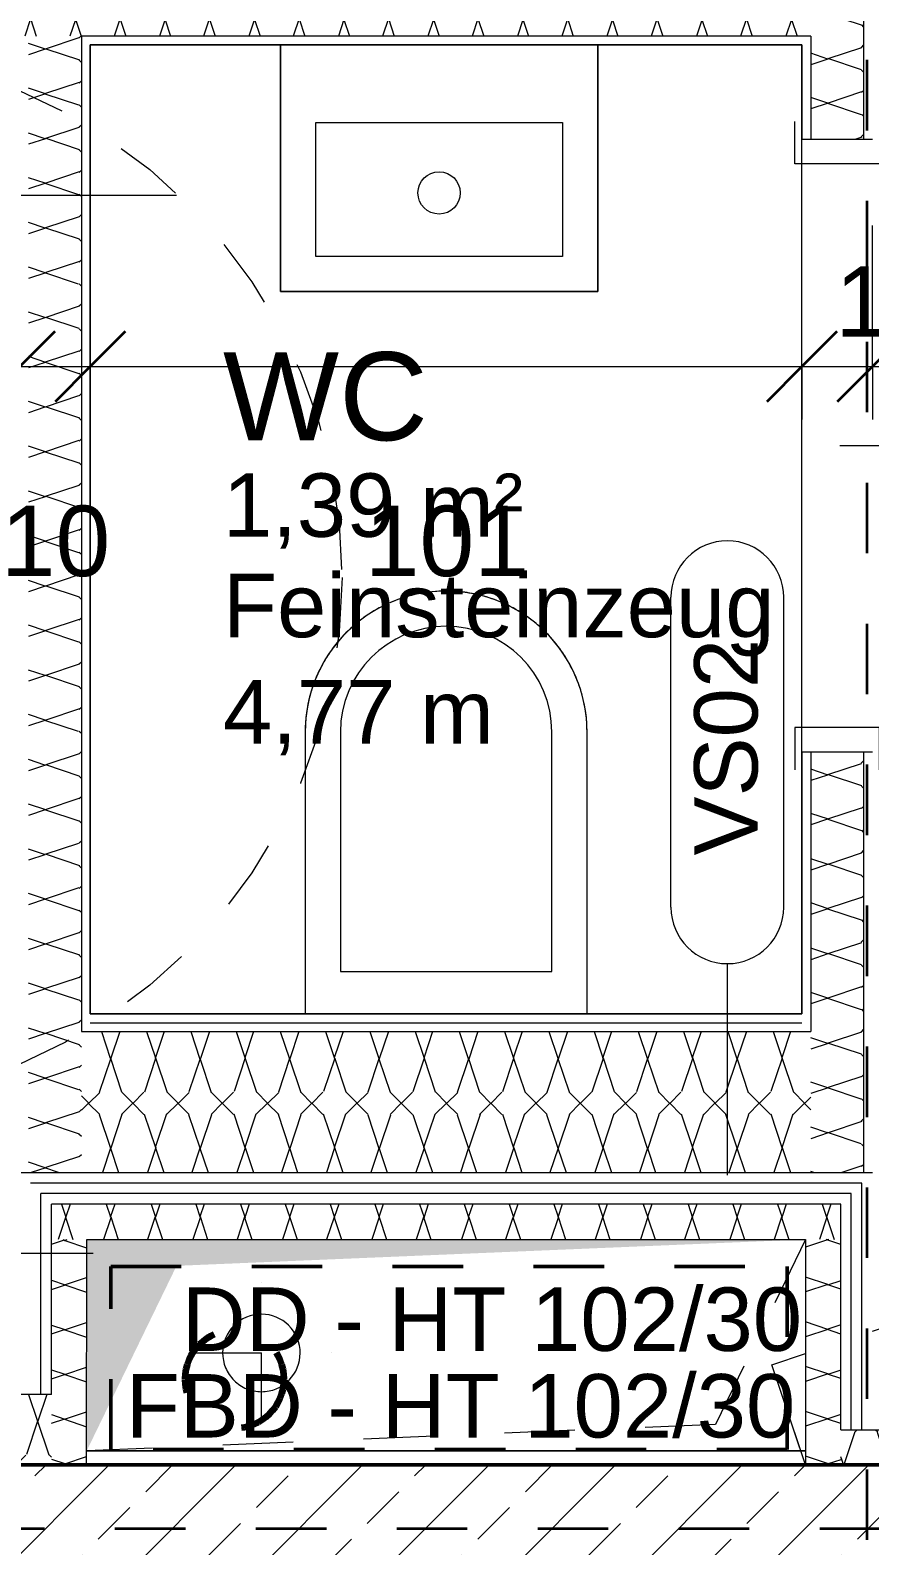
# Model space of a CAD drawing. Header units: metres. Extents: x -67.4 to -27.2, y 43.9 to 89.6.
# Drawn here: x -48.163 to -46.972, y 75.762 to 77.912 of the extents above; entities that cross this region are included whole.
import ezdxf

# ---------------------------------------------------------------- set-up
doc = ezdxf.new("R2010")
doc.units = ezdxf.units.M
for name, pattern in [('Strich Punkt', [0.015875, 0.00635, -0.004763, 0, -0.004763]), ('Strich Punkt Mittel', [0.015875, 0.00635, -0.004763, 0, -0.004763]), ('Verdeckt', [0.003, 0.002, -0.001])]:
    doc.linetypes.add(name, pattern=pattern)
for name, color, linetype, lineweight in [('A-DETL-GENF_', 92, 'Continuous', 13), ('A-DETL-MBND', 5, 'Continuous', 5), ('A_2D', 7, 'Continuous', 13), ('A_Bemassung-50_', 4, 'Continuous', 9), ('A_Bemassung_', 4, 'Continuous', 9), ('A_Beschriftung_', 7, 'Continuous', 9), ('A_Bodenschlitz', 7, 'Continuous', 5), ('A_Bodenschlitz_Projektion', 8, 'Verdeckt', 5), ('A_Brandabschnitte', 30, 'Verdeckt', 50), ('A_Decken', 8, 'Continuous', 13), ('A_Durchbruch_', 7, 'Continuous', 5), ('A_Durchbruch_Projektion', 8, 'Verdeckt', 5), ('A_Kanal_SW', 34, 'Strich Punkt', 100), ('A_Raeume_', 7, 'Continuous', 5), ('A_Raeume_Beschriftung_', 7, 'Continuous', 9), ('A_Raster_', 1, 'Continuous', 9), ('A_Sanitaer', 3, 'Continuous', 13), ('A_Tueren', 31, 'Continuous', 13), ('A_Waende', 7, 'Continuous', 13), ('P-PIPE', 3, 'Continuous', 5), ('P-PIPE-CNTR', 3, 'Continuous', 5)]:
    doc.layers.add(name, color=color, linetype=linetype, lineweight=lineweight)
doc.styles.add('Arial_2', font='arial.ttf', dxfattribs={"height": 0.09})
doc.styles.add('Arial_4', font='arial.ttf', dxfattribs={"height": 0.125})
doc.styles.add('Arial_5', font='arial.ttf', dxfattribs={"height": 0.1})
doc.dimstyles.new('WGA-Bemaßung_4', dxfattribs={"dimscale": 0.3048, "dimtxt": 0.102026, "dimasz": 0.328084, "dimexe": 0.246063, "dimexo": 0.0625, "dimgap": 0.04101, "dimtad": 1, "dimdec": 1, "dimlfac": 100, "dimrnd": 0.5, "dimdsep": 46, "dimtxsty": 'Arial_5', "dimblk1": 'OBLIQUE', "dimblk2": 'OBLIQUE', "dimsah": 1, "dimcen": 0.09, "dimdle": 0.246063, "dimazin": 2, "dimtfac": 1, "dimtdec": 4, "dimtix": 1, "dimtmove": 2, "dimatfit": 3, "dimfxl": 0.656168, "dimfxlon": 1, "dimtvp": 1, "dimtolj": 1, "dimtzin": 0, "dimarcsym": 2})

# ---------------------------------------------------------------- blocks, each defined once
blk = doc.blocks.new('UZ_D1 - SL_0800x2000_Zimmertür_Stahlzarge_GK-5426788-263_PP_03DG_BT2')
at = {"layer": 'A_Tueren', "lineweight": 5}
for p, q in [((0.4, 0.06), (0.4, 0.86)), ((-0.46, 0.06), (-0.4, 0.06)), ((-0.4, 0.06), (-0.4, -0.06)), ((0.4, 0.06), (0.4, -0.06)), ((0.46, 0.06), (0.4, 0.06)), ((-0.4, -0.06), (-0.46, -0.06)), ((0.4, -0.06), (0.46, -0.06))]:
    blk.add_line(p, q, dxfattribs=at)
blk.add_arc((0.4, 0.06), 0.8, 90, 180, dxfattribs=at)
blk = doc.blocks.new('Sani_Handwaschbecken_Wandbasiert_eckig - 450 x 350-11050515-263_PP_03DG_BT2')
at = {"layer": 'A_Sanitaer', "lineweight": 5}
for p, q in [((0.3476, 0.4), (-0.1024, 0.4)), ((-0.1024, 0.4), (-0.1024, 0.05)), ((-0.1024, 0.05), (-0.1024, 0.4)), ((-0.1024, 0.4), (0.3476, 0.4)), ((0.3476, 0.05), (0.3476, 0.4)), ((0.3476, 0.4), (0.3476, 0.05)), ((-0.0524, 0.16), (-0.0524, 0.35)), ((-0.0524, 0.35), (0.2976, 0.35)), ((0.2976, 0.35), (0.2976, 0.16)), ((0.2976, 0.16), (-0.0524, 0.16))]:
    blk.add_line(p, q, dxfattribs=at)
blk.add_circle((0.1226, 0.26), 0.03, dxfattribs=at)
blk = doc.blocks.new('Sani_WC-Wandbasierend - 400x600-3803100-263_PP_03DG_BT2')
at = {"layer": 'A_Sanitaer', "lineweight": 5}
for p, q in [((-0.075, 0.5125), (-0.075, 0.1125)), ((-0.075, 0.5125), (-0.075, 0.1125)), ((-0.025, 0.5125), (-0.025, 0.1725)), ((0.275, 0.1725), (0.275, 0.5125)), ((0.325, 0.1125), (0.325, 0.5125)), ((0.325, 0.1125), (0.325, 0.5125)), ((-0.025, 0.1725), (0.275, 0.1725)), ((-0.075, 0.1125), (0.325, 0.1125))]:
    blk.add_line(p, q, dxfattribs=at)
for radius, start, end in [(0.2, 0, 180), (0.2, 97.6033, 101.334), (0.2, 82.3967, 97.6033), (0.2, 78.666, 82.3967), (0.2, 118.3339, 128.1952), (0.2, 112.8529, 118.3339), (0.2, 101.334, 112.8529), (0.2, 67.1471, 78.666), (0.2, 61.6661, 67.1471), (0.2, 51.8048, 61.6661), (0.2, 128.1952, 134.0719), (0.2, 45.9281, 51.8048), (0.2, 134.0719, 143.7338), (0.15, 0, 180), (0.2, 36.2662, 45.9281), (0.2, 143.7338, 149.4915), (0.2, 30.5085, 36.2662), (0.2, 152.2044, 159.851), (0.2, 149.4915, 152.0709), (0.2, 20.149, 30.5085), (0.2, 159.851, 164.7803), (0.2, 15.2197, 20.149), (0.2, 164.7803, 180), (0.2, 0, 15.2197)]:
    blk.add_arc((0.125, 0.5125), radius, start, end, dxfattribs=at)
blk = doc.blocks.new('Symbol_Schatten - Bodendurchbruch_Schatten-5766287-263_PP_03DG_BT2')
at = {"layer": 'A-DETL-MBND'}
for p, q in [((-0.51, -0.15), (0.51, -0.15)), ((0.51, -0.15), (-0.51, -0.15))]:
    blk.add_line(p, q, dxfattribs=at)
blk = doc.blocks.new('Symbol_Schatten - Bodendurchbruch_Schatten-V62-263_PP_03DG_BT2')
at = {"layer": 'A-DETL-GENF_'}
blk.add_hatch(color=256, dxfattribs=at).paths.add_polyline_path([(-0.51, -0.15), (-0.3825, 0.1125), (0.51, 0.15), (-0.51, 0.15), (-0.51, -0.1483)])
at = {"layer": 'A_2D'}
blk.add_line((0.51, -0.15), (-0.51, -0.15), dxfattribs=at)
at = {"layer": 'A_Durchbruch_'}
blk.add_line((-0.51, -0.15), (0.51, -0.15), dxfattribs=at)
blk = doc.blocks.new('Symbol_Schatten_Verdeckt_unten - Bodendurchbruch_Schatten_Verdeckt_unten-5766288-263_PP_03DG_BT2')
at = {"layer": 'A_Durchbruch_Projektion'}
for p, q in [((-0.51, 0.15), (0.51, 0.15)), ((-0.3825, 0.1125), (0.51, 0.15)), ((-0.51, -0.15), (-0.3825, 0.1125))]:
    blk.add_line(p, q, dxfattribs=at)
blk = doc.blocks.new('Symbol_Schatten - Bodendurchbruch_Schatten-V81-263_PP_03DG_BT2')
at = {"layer": 'A_2D'}
blk.add_line((0.51, -0.15), (-0.51, -0.15), dxfattribs=at)
at = {"layer": 'A_Durchbruch_'}
blk.add_line((-0.51, -0.15), (0.51, -0.15), dxfattribs=at)
blk = doc.blocks.new('Allg_BS - HKLS-8407951-263_PP_03DG_BT2')
at = {"layer": 'A_Bodenschlitz'}
for p, q in [((-1.0994, -0.1435), (-1.0994, 0.0065)), ((-1.0994, 0.0065), (-1.0492, 0.0065)), ((-1.0994, -0.1435), (-1.0994, 0.0065)), ((-1.0994, 0.0065), (-1.0492, 0.0065)), ((-0.949, 0.0065), (0.4324, 0.0065)), ((0.4324, 0.0065), (0.9069, 0.0065)), ((1.0373, 0.0022), (1.1006, 0.0065)), ((1.0387, 0.0065), (1.1006, 0.0065)), ((1.1006, 0.0065), (1.1006, -0.1435)), ((0.4168, -0.0401), (0.9024, -0.007)), ((-0.9358, -0.1323), (0.4168, -0.0401)), ((0.3822, -0.1435), (-0.9025, -0.1435)), ((0.8567, -0.1435), (0.3822, -0.1435)), ((1.1006, -0.1435), (0.9885, -0.1435))]:
    blk.add_line(p, q, dxfattribs=at)
at = {"layer": 'A_Bodenschlitz_Projektion'}
for p, q in [((-1.0994, -0.1435), (-1.0994, 0.0065)), ((-1.0994, 0.0065), (-1.0492, 0.0065))]:
    blk.add_line(p, q, dxfattribs=at)
blk = doc.blocks.new('BS_Tuer_PP - rechts-10002445-263_PP_03DG_BT2')
at = {"layer": 'A_Beschriftung_'}
blk.add_line((0, 0.000124), (0, -0.010513), dxfattribs=at)
blk = doc.blocks.new('DIMBLOCK207-263_PP_03DG_BT2')
at = {"layer": 'A_Bemassung-50_', "transparency": 16777216}
for p, q in [((-50.4781, 77.4353), (-50.4781, 77.6353)), ((-48.1781, 77.4352), (-48.1781, 77.6352)), ((-50.4781, 77.4353), (-48.1781, 77.4352)), ((-50.4781, 77.4353), (-50.4781, 77.3603)), ((-48.1781, 77.4352), (-48.1781, 77.3602))]:
    blk.add_line(p, q, dxfattribs=at)
at = {"layer": 'A_Bemassung-50_', "lineweight": 35, "transparency": 16777216}
for p, q in [((-50.4781, 77.4353), (-50.4281, 77.4853)), ((-48.1781, 77.4352), (-48.1281, 77.4852)), ((-50.4781, 77.4353), (-50.5281, 77.3853)), ((-48.1781, 77.4352), (-48.2281, 77.3852))]:
    blk.add_line(p, q, dxfattribs=at)
at = {"layer": 'A_Bemassung-50_', "color": 0, "transparency": 16777216, "insert": (-49.3387, 77.5776), "char_height": 0.1, "width": 0.276883, "attachment_point": 1, "rotation": 359.9983, "line_spacing_factor": 0.941778, "style": 'Arial_5'}
blk.add_mtext('230', dxfattribs=at)
blk = doc.blocks.new('_Oblique')
at = {"color": 0, "linetype": 'ByBlock', "lineweight": -2}
blk.add_line((-0.5, -0.5), (0.5, 0.5), dxfattribs=at)
blk = doc.blocks.new('DIMBLOCK208-263_PP_03DG_BT2')
at = {"layer": 'A_Bemassung-50_', "transparency": 16777216}
for p, q in [((-48.1781, 77.4352), (-48.1781, 77.6352)), ((-48.0781, 77.4352), (-48.0781, 77.6352)), ((-48.1781, 77.4352), (-48.0781, 77.4352)), ((-48.1781, 77.4352), (-48.1781, 77.3602)), ((-48.0781, 77.4352), (-48.0781, 77.3602))]:
    blk.add_line(p, q, dxfattribs=at)
at = {"layer": 'A_Bemassung-50_', "lineweight": 35, "transparency": 16777216}
for p, q in [((-48.1781, 77.4352), (-48.1281, 77.4852)), ((-48.0781, 77.4352), (-48.0281, 77.4852)), ((-48.1781, 77.4352), (-48.2281, 77.3852)), ((-48.0781, 77.4352), (-48.1281, 77.3852))]:
    blk.add_line(p, q, dxfattribs=at)
at = {"layer": 'A_Bemassung-50_', "color": 0, "transparency": 16777216, "insert": (-48.205, 77.2377), "char_height": 0.1, "width": 0.184588, "attachment_point": 1, "rotation": 359.9983, "line_spacing_factor": 0.941778, "style": 'Arial_5'}
blk.add_mtext('10', dxfattribs=at)
blk = doc.blocks.new('DIMBLOCK209-263_PP_03DG_BT2')
at = {"layer": 'A_Bemassung-50_', "transparency": 16777216}
for p, q in [((-48.0781, 77.4352), (-48.0781, 77.6352)), ((-47.0681, 77.4352), (-47.0681, 77.6352)), ((-48.0781, 77.4352), (-47.0681, 77.4352)), ((-48.0781, 77.4352), (-48.0781, 77.3602)), ((-47.0681, 77.4352), (-47.0681, 77.3602))]:
    blk.add_line(p, q, dxfattribs=at)
at = {"layer": 'A_Bemassung-50_', "lineweight": 35, "transparency": 16777216}
for p, q in [((-48.0781, 77.4352), (-48.0281, 77.4852)), ((-47.0681, 77.4352), (-47.0181, 77.4852)), ((-48.0781, 77.4352), (-48.1281, 77.3852)), ((-47.0681, 77.4352), (-47.1181, 77.3852))]:
    blk.add_line(p, q, dxfattribs=at)
at = {"layer": 'A_Bemassung-50_', "color": 0, "transparency": 16777216, "insert": (-47.6885, 77.2377), "char_height": 0.1, "width": 0.276883, "attachment_point": 1, "rotation": 359.9983, "line_spacing_factor": 0.941778, "style": 'Arial_5'}
blk.add_mtext('101', dxfattribs=at)
blk = doc.blocks.new('DIMBLOCK210-263_PP_03DG_BT2')
at = {"layer": 'A_Bemassung-50_', "transparency": 16777216}
for p, q in [((-47.0681, 77.4352), (-47.0681, 77.6352)), ((-46.9681, 77.4352), (-46.9681, 77.6352)), ((-47.0681, 77.4352), (-46.9681, 77.4352)), ((-47.0681, 77.4352), (-47.0681, 77.3602)), ((-46.9681, 77.4352), (-46.9681, 77.3602))]:
    blk.add_line(p, q, dxfattribs=at)
at = {"layer": 'A_Bemassung-50_', "lineweight": 35, "transparency": 16777216}
for p, q in [((-47.0681, 77.4352), (-47.0181, 77.4852)), ((-46.9681, 77.4352), (-46.9181, 77.4852)), ((-47.0681, 77.4352), (-47.1181, 77.3852)), ((-46.9681, 77.4352), (-47.0181, 77.3852))]:
    blk.add_line(p, q, dxfattribs=at)
at = {"layer": 'A_Bemassung-50_', "color": 0, "transparency": 16777216, "insert": (-47.0209, 77.5775), "char_height": 0.1, "width": 0.184588, "attachment_point": 1, "rotation": 359.9983, "line_spacing_factor": 0.941778, "style": 'Arial_5'}
blk.add_mtext('10', dxfattribs=at)
blk = doc.blocks.new('DIMBLOCK211-263_PP_03DG_BT2')
at = {"layer": 'A_Bemassung-50_', "transparency": 16777216}
for p, q in [((-46.9681, 77.4352), (-46.9681, 77.6352)), ((-45.2081, 77.4351), (-45.2081, 77.6351)), ((-46.9681, 77.4352), (-45.2081, 77.4351)), ((-46.9681, 77.4352), (-46.9681, 77.3602)), ((-45.2081, 77.4351), (-45.2081, 77.3601))]:
    blk.add_line(p, q, dxfattribs=at)
at = {"layer": 'A_Bemassung-50_', "lineweight": 35, "transparency": 16777216}
for p, q in [((-46.9681, 77.4352), (-46.9181, 77.4852)), ((-45.2081, 77.4351), (-45.1581, 77.4851)), ((-46.9681, 77.4352), (-47.0181, 77.3852)), ((-45.2081, 77.4351), (-45.2581, 77.3851))]:
    blk.add_line(p, q, dxfattribs=at)
at = {"layer": 'A_Bemassung-50_', "color": 0, "transparency": 16777216, "insert": (-45.8893, 77.5775), "char_height": 0.1, "width": 0.276883, "attachment_point": 1, "rotation": 359.9983, "line_spacing_factor": 0.941778, "style": 'Arial_5'}
blk.add_mtext('176', dxfattribs=at)
blk = doc.blocks.new('BS_Wand_Lollipop - links_unten-2026911-263_PP_03DG_BT2')
at = {"layer": 'A_Beschriftung_'}
for p, q in [((-0.00467, 0.001367), (-0.01347, 0.001367)), ((-0.003087, 0), (0.003, 0)), ((-0.00467, -0.001833), (-0.01347, -0.001833))]:
    blk.add_line(p, q, dxfattribs=at)
for centre, start, end in [((-0.01347, -0.000233), 90, 270), ((-0.00467, -0.000233), 270, 90)]:
    blk.add_arc(centre, 0.0016, start, end, dxfattribs=at)
blk = doc.blocks.new('BS_Wand_Lollipop - rechts_oben-2026913-263_PP_03DG_BT2')
at = {"layer": 'A_Beschriftung_'}
for p, q in [((0.0046, 0.0016), (0.0134, 0.0016)), ((-0.003, 0), (0.003, 0)), ((0.0046, -0.0016), (0.0134, -0.0016))]:
    blk.add_line(p, q, dxfattribs=at)
for centre, start, end in [((0.0046, 0), 90, 270), ((0.0134, 0), 270, 90)]:
    blk.add_arc(centre, 0.0016, start, end, dxfattribs=at)

msp = doc.modelspace()

# ---------------------------------------------------------------- hatches: boundary and pattern name
at = {"layer": 'A_Waende', "lineweight": 5}
h = msp.add_hatch(dxfattribs=at)
h.set_pattern_fill('FP_93', color=250, angle=-112.36, style=0, pattern_type=2)
h.set_pattern_definition([(224.998, (-47.62299, 77.99096), (-0.127012, -0.253995), [0.02245, -0.15715]), (224.998, (-47.67049, 77.88075), (-0.127012, -0.253995), [0.02245, -0.15715]), (224.998, (-47.68668, 77.99121), (-0.127012, -0.253995), [0.02245, -0.15715]), (224.998, (-47.73456, 77.88007), (-0.127012, -0.253995), [0.02245, -0.15715]), (251.563, (-47.638918, 77.97589), (-0.1270184, -0.5079932), [0.0502, -0.35141]), (251.563, (-47.655164, 77.92851), (-0.1270184, -0.5079932), [0.0502, -0.35141]), (251.563, (-47.70261, 77.97614), (-0.1270184, -0.5079932), [0.0502, -0.35141]), (251.563, (-47.718314, 77.927453), (-0.1270184, -0.5079932), [0.0502, -0.35141]), (314.998, (-47.6391, 77.88081), (-0.126995, 0.254004), [0.02245, -0.15715]), (314.998, (-47.68668, 77.99121), (-0.126995, 0.254004), [0.02245, -0.15715]), (314.998, (-47.70225, 77.87976), (-0.126995, 0.254004), [0.02245, -0.15715]), (314.998, (-47.75037, 77.99146), (-0.126995, 0.254004), [0.02245, -0.15715]), (288.433, (-47.655164, 77.92851), (-0.126983, 0.508002), [0.0502, -0.35141]), (288.433, (-47.670302, 77.975825), (-0.126983, 0.508002), [0.0502, -0.35141]), (288.433, (-47.718314, 77.927453), (-0.126983, 0.508002), [0.0502, -0.35141]), (288.433, (-47.734377, 77.97515), (-0.126983, 0.508002), [0.0502, -0.35141])])
h.paths.add_polyline_path([(-47.0556, 77.904), (-47.0556, 77.904), (-47.0556, 77.979), (-48.1781, 77.979), (-48.1781, 77.904), (-47.0681, 77.904)])
h.paths.add_polyline_path([(-48.1781, 77.904), (-48.1781, 77.904), (-48.1781, 77.904)])
h = msp.add_hatch(dxfattribs=at)
h.set_pattern_fill('FP_30', color=250, angle=247.64, style=0, pattern_type=2)
h.set_pattern_definition([(134.998, (-46.96774, 77.14185), (-0.253995, 0.127012), [0.02245, -0.15715]), (134.998, (-47.079265, 77.188805), (-0.253995, 0.127012), [0.02245, -0.15715]), (134.998, (-46.96787, 77.20462), (-0.253995, 0.127012), [0.02245, -0.15715]), (134.998, (-47.079015, 77.2525), (-0.253995, 0.127012), [0.02245, -0.15715]), (161.563, (-46.98412, 77.157236), (-0.5079932, 0.1270184), [0.0502, -0.35141]), (161.563, (-47.031503, 77.173483), (-0.5079932, 0.1270184), [0.0502, -0.35141]), (161.563, (-46.98387, 77.22093), (-0.5079932, 0.1270184), [0.0502, -0.35141]), (161.563, (-47.031634, 77.236252), (-0.5079932, 0.1270184), [0.0502, -0.35141]), (224.998, (-47.0792, 77.15742), (0.254004, 0.126995), [0.02245, -0.15715]), (224.998, (-46.96787, 77.20462), (0.254004, 0.126995), [0.02245, -0.15715]), (224.998, (-47.07895, 77.221115), (0.254004, 0.126995), [0.02245, -0.15715]), (224.998, (-46.96855, 77.26869), (0.254004, 0.1269946), [0.02245, -0.15715]), (198.433, (-47.031503, 77.173483), (0.508002, 0.126983), [0.0502, -0.35141]), (198.433, (-46.983806, 77.189546), (0.5080021, 0.126983), [0.0502, -0.35141]), (198.433, (-47.031634, 77.236252), (0.5080021, 0.126983), [0.0502, -0.35141]), (198.433, (-46.983937, 77.252315), (0.5080021, 0.126983), [0.0502, -0.35141])])
h.paths.add_polyline_path([(-46.9806, 76.2915), (-46.9806, 76.8879), (-47.0556, 76.8879), (-47.0556, 76.2915), (-47.0131, 76.2915)])
h.paths.add_polyline_path([(-46.9806, 77.7579), (-46.9806, 77.7579), (-46.9806, 77.979), (-47.0556, 77.979), (-47.0556, 77.7579)])
h = msp.add_hatch(dxfattribs=at)
h.set_pattern_fill('FP_29', color=250, angle=247.64, style=0, pattern_type=2)
h.set_pattern_definition([(134.998, (-48.07837, 77.09158), (-0.253995, 0.127012), [0.02245, -0.15715]), (134.998, (-48.18951, 77.13946), (-0.253995, 0.127012), [0.02245, -0.15715]), (134.998, (-48.07812, 77.155275), (-0.253995, 0.127012), [0.02245, -0.15715]), (134.998, (-48.189265, 77.20316), (-0.253995, 0.127012), [0.02245, -0.15715]), (161.563, (-48.093445, 77.107512), (-0.5079932, 0.1270184), [0.0502, -0.35141]), (161.563, (-48.142132, 77.123215), (-0.5079932, 0.1270184), [0.0502, -0.35141]), (161.563, (-48.0945, 77.17066), (-0.5079932, 0.1270184), [0.0502, -0.35141]), (161.563, (-48.141883, 77.18691), (-0.5079932, 0.1270184), [0.0502, -0.35141]), (224.998, (-48.18983, 77.10715), (0.254004, 0.126995), [0.02245, -0.15715]), (224.998, (-48.07812, 77.155275), (0.254004, 0.126995), [0.02245, -0.15715]), (224.998, (-48.18958, 77.17085), (0.254004, 0.126995), [0.02245, -0.15715]), (224.998, (-48.07825, 77.21804), (0.254004, 0.126995), [0.02245, -0.15715]), (198.433, (-48.142132, 77.123215), (0.508002, 0.126983), [0.0502, -0.35141]), (198.433, (-48.094436, 77.139277), (0.508002, 0.126983), [0.0502, -0.35141]), (198.433, (-48.141883, 77.18691), (0.508002, 0.126983), [0.0502, -0.35141]), (198.433, (-48.094186, 77.20297), (0.5080021, 0.126983), [0.0502, -0.35141])])
h.paths.add_polyline_path([(-48.0906, 76.2915), (-48.0906, 77.904), (-48.1656, 77.904), (-48.1656, 76.2915), (-48.1331, 76.2915)])
h = msp.add_hatch(dxfattribs=at)
h.set_pattern_fill('FP_92', color=250, angle=-112.36, style=0, pattern_type=2)
h.set_pattern_definition([(224.998, (-47.5733, 76.51617), (-0.127012, -0.253995), [0.02245, -0.15715]), (224.998, (-47.62118, 76.40503), (-0.127012, -0.253995), [0.02245, -0.15715]), (224.998, (-47.63699, 76.51642), (-0.127012, -0.253995), [0.02245, -0.15715]), (224.998, (-47.68395, 76.4049), (-0.127012, -0.253995), [0.02245, -0.15715]), (251.563, (-47.58923, 76.5011), (-0.1270184, -0.5079932), [0.0502, -0.35141]), (251.563, (-47.60455, 76.45334), (-0.1270184, -0.5079932), [0.0502, -0.35141]), (251.563, (-47.652378, 76.500045), (-0.1270184, -0.5079932), [0.0502, -0.35141]), (251.563, (-47.668625, 76.452663), (-0.1270184, -0.5079932), [0.0502, -0.35141]), (314.998, (-47.58849, 76.40564), (-0.126995, 0.254004), [0.02245, -0.15715]), (314.998, (-47.63699, 76.51642), (-0.126995, 0.254004), [0.02245, -0.15715]), (314.998, (-47.65256, 76.40497), (-0.126995, 0.254004), [0.02245, -0.15715]), (314.998, (-47.69976, 76.51629), (-0.126995, 0.254004), [0.02245, -0.15715]), (288.433, (-47.60455, 76.45334), (-0.126983, 0.508002), [0.0502, -0.35141]), (288.433, (-47.620613, 76.501035), (-0.126983, 0.508002), [0.0502, -0.35141]), (288.433, (-47.668625, 76.452663), (-0.126983, 0.508002), [0.0502, -0.35141]), (288.433, (-47.684687, 76.50036), (-0.126983, 0.508002), [0.0502, -0.35141])])
h.paths.add_polyline_path([(-47.0631, 76.2915), (-47.0556, 76.2915), (-47.0556, 76.4915), (-48.0906, 76.4915), (-48.0906, 76.2915), (-47.0631, 76.2915)])
h = msp.add_hatch(dxfattribs=at)
h.set_pattern_fill('FP_26', color=250, angle=-112.36, style=0, pattern_type=2)
h.set_pattern_definition([(224.998, (-47.57289, 76.2911), (-0.127012, -0.253995), [0.02245, -0.15715]), (224.998, (-47.62077, 76.17995), (-0.127012, -0.253995), [0.02245, -0.15715]), (224.998, (-47.636585, 76.291345), (-0.127012, -0.253995), [0.02245, -0.15715]), (224.998, (-47.68447, 76.1802), (-0.127012, -0.253995), [0.02245, -0.15715]), (251.563, (-47.588823, 76.276023), (-0.1270184, -0.5079932), [0.0502, -0.35141]), (251.563, (-47.60545, 76.227716), (-0.1270184, -0.5079932), [0.0502, -0.35141]), (251.563, (-47.652897, 76.275348), (-0.1270184, -0.5079932), [0.0502, -0.35141]), (251.563, (-47.66822, 76.227586), (-0.1270184, -0.5079932), [0.0502, -0.35141]), (314.998, (-47.58939, 76.18002), (-0.126995, 0.254004), [0.02245, -0.15715]), (314.998, (-47.636585, 76.291345), (-0.126995, 0.254004), [0.02245, -0.15715]), (314.998, (-47.65308, 76.18027), (-0.126995, 0.254004), [0.02245, -0.15715]), (314.998, (-47.70028, 76.291595), (-0.126995, 0.254004), [0.02245, -0.15715]), (288.433, (-47.60545, 76.227716), (-0.126983, 0.508002), [0.0502, -0.35141]), (288.433, (-47.620588, 76.275033), (-0.126983, 0.508002), [0.0502, -0.35141]), (288.433, (-47.66822, 76.227586), (-0.126983, 0.508002), [0.0502, -0.35141]), (288.433, (-47.68428, 76.275282), (-0.126983, 0.508002), [0.0502, -0.35141])])
h.paths.add_polyline_path([(-47.0131, 76.1965), (-47.0131, 76.2465), (-48.1331, 76.2465), (-48.1331, 76.1965), (-47.0132, 76.1965)])
h = msp.add_hatch(dxfattribs=at)
h.set_pattern_fill('FP_28', color=250, angle=-112.36, style=0, pattern_type=2)
h.set_pattern_definition([(315, (-48.17836, 76.03627), (0.253995, -0.127012), [0.02245, -0.15715]), (315, (-48.066835, 75.98931), (0.253995, -0.127012), [0.02245, -0.15715]), (315, (-48.17823, 75.9735), (0.253995, -0.127012), [0.02245, -0.15715]), (314.998, (-48.067085, 75.92562), (0.253995, -0.127012), [0.02245, -0.15715]), (341.563, (-48.16198, 76.020883), (0.507993, -0.1270184), [0.0502, -0.35141]), (341.563, (-48.114597, 76.004636), (0.507993, -0.1270184), [0.0502, -0.35141]), (341.563, (-48.16223, 75.95719), (0.507993, -0.1270184), [0.0502, -0.35141]), (341.563, (-48.114847, 75.94094), (0.507993, -0.1270184), [0.0502, -0.35141]), (45, (-48.0669, 76.0207), (-0.254004, -0.126995), [0.02245, -0.15715]), (45, (-48.17823, 75.9735), (-0.254004, -0.126995), [0.02245, -0.15715]), (45, (-48.06715, 75.957), (-0.254004, -0.126995), [0.02245, -0.15715]), (44.998, (-48.178476, 75.90981), (-0.254004, -0.126995), [0.02245, -0.15715]), (18.433, (-48.114597, 76.004636), (-0.508002, -0.126983), [0.0502, -0.35141]), (18.433, (-48.162294, 75.988573), (-0.508002, -0.126983), [0.0502, -0.35141]), (18.433, (-48.114847, 75.94094), (-0.508002, -0.126983), [0.0502, -0.35141]), (18.433, (-48.162163, 75.925804), (-0.508002, -0.126983), [0.0502, -0.35141])])
h.paths.add_polyline_path([(-48.0832, 75.8765), (-48.0832, 75.8765), (-48.0832, 76.1965), (-48.1331, 76.1965), (-48.1331, 75.8765)])
h = msp.add_hatch(dxfattribs=at)
h.set_pattern_fill('FP_27', color=250, angle=247.64, style=0, pattern_type=2)
h.set_pattern_definition([(135, (-46.96812, 76.03691), (-0.253995, 0.127012), [0.02245, -0.15715]), (135, (-47.07964, 76.08387), (-0.253995, 0.127012), [0.02245, -0.15715]), (135, (-46.96825, 76.09968), (-0.253995, 0.127012), [0.02245, -0.15715]), (134.998, (-47.07939, 76.14756), (-0.253995, 0.127012), [0.02245, -0.15715]), (161.563, (-46.984494, 76.0523), (-0.507993, 0.1270184), [0.0502, -0.35141]), (161.563, (-47.031876, 76.068547), (-0.507993, 0.1270184), [0.0502, -0.35141]), (161.563, (-46.984245, 76.115994), (-0.507993, 0.1270184), [0.0502, -0.35141]), (161.563, (-47.031626, 76.13224), (-0.507993, 0.1270184), [0.0502, -0.35141]), (225, (-47.07957, 76.05248), (0.254004, 0.126995), [0.02245, -0.15715]), (225, (-46.96825, 76.09968), (0.254004, 0.126995), [0.02245, -0.15715]), (225, (-47.07932, 76.11618), (0.254004, 0.126995), [0.02245, -0.15715]), (224.998, (-46.968, 76.16338), (0.254004, 0.126995), [0.02245, -0.15715]), (198.433, (-47.031876, 76.068547), (0.508002, 0.126983), [0.0502, -0.35141]), (198.433, (-46.98418, 76.08461), (0.508002, 0.126983), [0.0502, -0.35141]), (198.433, (-47.031626, 76.13224), (0.508002, 0.126983), [0.0502, -0.35141]), (198.433, (-46.98431, 76.14738), (0.508002, 0.126983), [0.0502, -0.35141])])
h.paths.add_polyline_path([(-47.0132, 75.8765), (-47.0132, 76.1965), (-47.0631, 76.1965), (-47.0632, 75.8765), (-47.0132, 75.8765)])
h = msp.add_hatch(dxfattribs=at)
h.set_pattern_fill('FP_32', color=250, angle=-112.36, style=0, pattern_type=2)
h.set_pattern_definition([(224.998, (-49.32821, 76.00105), (-0.127012, -0.2539954), [0.02245, -0.15715]), (224.998, (-49.37571, 75.89084), (-0.127012, -0.2539954), [0.02245, -0.15715]), (224.998, (-49.3919, 76.0013), (-0.127012, -0.2539954), [0.02245, -0.15715]), (224.998, (-49.43978, 75.89016), (-0.1270123, -0.2539954), [0.02245, -0.15715]), (251.563, (-49.34414, 75.985982), (-0.1270184, -0.5079932), [0.0502, -0.35141]), (251.563, (-49.359463, 75.93822), (-0.1270184, -0.5079932), [0.0502, -0.35141]), (251.563, (-49.40691, 75.98585), (-0.1270184, -0.5079932), [0.0502, -0.35141]), (251.563, (-49.423157, 75.93847), (-0.1270184, -0.5079932), [0.0502, -0.35141]), (314.998, (-49.344325, 75.8909), (-0.1269946, 0.254004), [0.02245, -0.15715]), (314.998, (-49.3919, 76.0013), (-0.1269946, 0.254004), [0.02245, -0.15715]), (314.998, (-49.40709, 75.89077), (-0.1269946, 0.254004), [0.02245, -0.15715]), (314.998, (-49.4556, 76.00155), (-0.1269946, 0.254004), [0.02245, -0.15715]), (288.433, (-49.359463, 75.93822), (-0.126983, 0.5080021), [0.0502, -0.35141]), (288.433, (-49.375525, 75.985917), (-0.126983, 0.5080021), [0.0502, -0.35141]), (288.433, (-49.423157, 75.93847), (-0.126983, 0.5080021), [0.0502, -0.35141]), (288.433, (-49.43922, 75.986166), (-0.126983, 0.5080021), [0.0502, -0.35141])])
h.paths.add_polyline_path([(-48.1481, 75.8765), (-48.1332, 75.8765), (-48.1332, 75.9765), (-50.5031, 75.9766), (-50.5032, 75.8766), (-48.1482, 75.8765)])
h = msp.add_hatch(dxfattribs=at)
h.set_pattern_fill('FP_125', color=250, angle=-112.36, style=0, pattern_type=2)
h.set_pattern_definition([(224.998, (-46.08828, 75.938825), (-0.127012, -0.253995), [0.02245, -0.15715]), (224.998, (-46.13616, 75.82768), (-0.127012, -0.253995), [0.02245, -0.15715]), (224.998, (-46.15197, 75.939075), (-0.127012, -0.253995), [0.02245, -0.15715]), (224.998, (-46.19893, 75.82755), (-0.127012, -0.253995), [0.02245, -0.15715]), (251.563, (-46.10459, 75.92283), (-0.1270184, -0.5079932), [0.0502, -0.35141]), (251.563, (-46.119912, 75.875066), (-0.1270184, -0.5079932), [0.0502, -0.35141]), (251.563, (-46.16736, 75.922697), (-0.1270184, -0.5079932), [0.0502, -0.35141]), (251.563, (-46.183606, 75.875315), (-0.1270184, -0.5079932), [0.0502, -0.35141]), (314.998, (-46.10385, 75.82737), (-0.126995, 0.254004), [0.02245, -0.15715]), (314.998, (-46.15197, 75.939075), (-0.126995, 0.254004), [0.02245, -0.15715]), (314.998, (-46.16754, 75.82762), (-0.126995, 0.254004), [0.02245, -0.15715]), (314.998, (-46.21474, 75.93894), (-0.126995, 0.254004), [0.02245, -0.15715]), (288.433, (-46.119912, 75.875066), (-0.126983, 0.508002), [0.0502, -0.35141]), (288.433, (-46.135975, 75.922763), (-0.126983, 0.508002), [0.0502, -0.35141]), (288.433, (-46.183606, 75.875315), (-0.126983, 0.508002), [0.0502, -0.35141]), (288.433, (-46.19967, 75.923012), (-0.126983, 0.508002), [0.0502, -0.35141])])
h.paths.add_polyline_path([(-45.6582, 75.8764), (-45.6582, 75.9264), (-45.7807, 75.9264), (-45.7807, 75.8764), (-45.6718, 75.8764)])
h.paths.add_polyline_path([(-46.8007, 75.8765), (-46.8007, 75.9265), (-47.0132, 75.9265), (-47.0132, 75.8765), (-46.8203, 75.8765)])
h = msp.add_hatch(dxfattribs=at)
h.set_pattern_fill('FP_2', color=250, style=0, pattern_type=2)
h.set_pattern_definition([(45, (0, 0), (-0.08980256, 0.08980256), []), (45, (0.0898, 0), (-0.08980256, 0.08980256), [0.0635, -0.03175])])
h.paths.add_polyline_path([(-45.2082, 75.6964), (-45.2082, 75.8764), (-45.7807, 75.8764), (-45.7807, 75.6964), (-45.2082, 75.6964)])
h.paths.add_polyline_path([(-46.8081, 75.6965), (-46.8007, 75.6965), (-46.8007, 75.8765), (-50.5782, 75.8765), (-50.5782, 75.6966), (-46.8082, 75.6965)])

# ---------------------------------------------------------------- linework, layer by layer
at = {"layer": 'A_2D', "linetype": 'Verdeckt', "lineweight": 5}
msp.add_circle((-48.4708, 77.1358), 0.75, dxfattribs=at)
at = {"layer": 'A_Brandabschnitte'}
for p, q in [((-48.049, 76.1582), (-47.089, 76.1582)), ((-48.049, 75.8982), (-48.049, 76.1582)), ((-47.089, 76.1582), (-47.089, 75.8982)), ((-47.089, 75.8982), (-48.049, 75.8982))]:
    msp.add_line(p, q, dxfattribs=at)
at = {"layer": 'A_Decken'}
for p, q in [((-48.0832, 75.8965), (-47.0632, 75.8965)), ((-47.0632, 75.8765), (-47.0698, 75.8965))]:
    msp.add_line(p, q, dxfattribs=at)
at = {"layer": 'A_Kanal_SW'}
msp.add_circle((-47.8734, 75.9983), 0.07, dxfattribs=at)
at = {"layer": 'A_Raeume_', "flags": 128}
msp.add_lwpolyline([(-48.0781, 77.8899), (-48.0781, 76.5165), (-47.0681, 76.5165), (-47.0681, 77.8854), (-47.0681, 77.8915), (-48.0781, 77.8915)], close=True, dxfattribs=at)
at = {"layer": 'A_Raster_', "linetype": 'Strich Punkt Mittel', "lineweight": 35}
for p, q in [((-46.9759, 85.8702), (-46.9771, 46.5269)), ((-56.243, 75.7867), (-32.1343, 75.786))]:
    msp.add_line(p, q, dxfattribs=at)
at = {"layer": 'A_Waende'}
for p, q in [((-46.9806, 78.1415), (-46.9806, 77.7579)), ((-48.0906, 77.904), (-48.0906, 76.4915)), ((-47.0556, 77.904), (-48.0906, 77.904)), ((-48.0781, 76.5165), (-48.0781, 77.8915)), ((-48.0781, 77.8915), (-47.0681, 77.8915)), ((-47.0681, 77.8915), (-47.0681, 77.7579)), ((-47.0556, 77.904), (-47.0556, 77.7579)), ((-47.0681, 77.7579), (-47.0556, 77.7579)), ((-46.9806, 77.7579), (-46.9681, 77.7579)), ((-47.0556, 76.8879), (-47.0681, 76.8879)), ((-47.0681, 76.8879), (-47.0681, 76.5165)), ((-47.0556, 76.8879), (-47.0556, 76.4915)), ((-46.9681, 76.8879), (-46.9806, 76.8879)), ((-46.9806, 76.8879), (-46.9806, 76.2915)), ((-47.0681, 76.5165), (-48.0781, 76.5165)), ((-48.0906, 76.4915), (-47.0556, 76.4915)), ((-48.1781, 76.2915), (-46.9806, 76.2915)), ((-46.9806, 76.2915), (-46.9681, 76.2915)), ((-47.0131, 76.2465), (-48.1331, 76.2465)), ((-48.1331, 75.9765), (-48.1331, 76.2465)), ((-47.0132, 75.9265), (-47.0131, 76.2465)), ((-48.1331, 75.9765), (-50.5031, 75.9766)), ((-47.0132, 75.9265), (-46.8007, 75.9265))]:
    msp.add_line(p, q, dxfattribs=at)
at = {"layer": 'A_Waende', "color": 250, "lineweight": 5}
for p, q in [((-47.0556, 77.7579), (-46.9806, 77.7579)), ((-46.9806, 76.8879), (-47.0556, 76.8879)), ((-48.0832, 75.8765), (-48.0831, 76.1965)), ((-48.0831, 76.1965), (-47.0631, 76.1965)), ((-47.0631, 76.1965), (-47.0632, 75.8765))]:
    msp.add_line(p, q, dxfattribs=at)
at = {"layer": 'A_Waende', "lineweight": 18}
for p, q in [((-48.0781, 76.504), (-47.0681, 76.504)), ((-46.9831, 76.2765), (-48.1631, 76.2765)), ((-46.9832, 75.9265), (-46.9831, 76.2765)), ((-46.9981, 76.2615), (-48.1481, 76.2615)), ((-48.1481, 75.9765), (-48.1481, 76.2615)), ((-46.9982, 75.9265), (-46.9981, 76.2615))]:
    msp.add_line(p, q, dxfattribs=at)
at = {"layer": 'A_Waende', "color": 10, "lineweight": 50}
msp.add_line((-46.8007, 75.8765), (-50.5032, 75.8766), dxfattribs=at)
at = {"layer": 'P-PIPE', "color": 34, "linetype": 'Strich Punkt'}
for start, end in [(112.64, 202.64), (22.64, 112.64), (292.64, 22.64), (202.64, 292.64)]:
    msp.add_arc((-47.8352, 76.0354), 0.055, start, end, dxfattribs=at)
at = {"layer": 'P-PIPE-CNTR', "color": 34, "linetype": 'Strich Punkt'}
for p, q in [((-47.8352, 75.9354), (-47.8352, 76.1354)), ((-47.9352, 76.0354), (-47.7352, 76.0354))]:
    msp.add_line(p, q, dxfattribs=at)

# ---------------------------------------------------------------- block references
at = {"layer": 'A-DETL-MBND', "rotation": 359.998275878371}
msp.add_blockref('Symbol_Schatten - Bodendurchbruch_Schatten-5766287-263_PP_03DG_BT2', (-47.5731, 76.0465), dxfattribs=at)
msp.add_blockref('Symbol_Schatten - Bodendurchbruch_Schatten-5766287-263_PP_03DG_BT2', (-47.5731, 76.0465), dxfattribs=at)
at = {"layer": 'A_2D'}
for name, p, rotation in [('Allg_BS - HKLS-8407951-263_PP_03DG_BT2', (-46.0661, 76.3614), 18.50121085887315), ('Symbol_Schatten - Bodendurchbruch_Schatten-V62-263_PP_03DG_BT2', (-47.5731, 76.0465), 359.998275878371), ('Symbol_Schatten_Verdeckt_unten - Bodendurchbruch_Schatten_Verdeckt_unten-5766288-263_PP_03DG_BT2', (-47.5731, 76.0465), 179.9982758785824), ('Symbol_Schatten - Bodendurchbruch_Schatten-V81-263_PP_03DG_BT2', (-47.5731, 76.0465), 359.998275878371)]:
    msp.add_blockref(name, p, dxfattribs=dict(at, rotation=rotation))
at = {"layer": 'A_Beschriftung_', "xscale": 49.99999999999998, "yscale": 49.99999999999998, "zscale": 49.99999999999998}
for p in [(-48.1058, 77.6783), (-48.2241, 76.1772)]:
    msp.add_blockref('BS_Wand_Lollipop - links_unten-2026911-263_PP_03DG_BT2', p, dxfattribs=at)
for name, p, rotation in [('BS_Tuer_PP - rechts-10002445-263_PP_03DG_BT2', (-47.0081, 77.3229), 89.99827587845424), ('BS_Wand_Lollipop - rechts_oben-2026913-263_PP_03DG_BT2', (-47.174, 76.4378), 89.99999999999991)]:
    msp.add_blockref(name, p, dxfattribs=dict(at, rotation=rotation))
at = {"layer": 'A_Sanitaer'}
for name, p, rotation in [('Sani_Handwaschbecken_Wandbasiert_eckig - 450 x 350-11050515-263_PP_03DG_BT2', (-47.4604, 77.9415), 179.998275878371), ('Sani_WC-Wandbasierend - 400x600-3803100-263_PP_03DG_BT2', (-47.6981, 76.404), 359.998275878371)]:
    msp.add_blockref(name, p, dxfattribs=dict(at, rotation=rotation))
at = {"layer": 'A_Tueren', "rotation": 269.9982758784543}
msp.add_blockref('UZ_D1 - SL_0800x2000_Zimmertür_Stahlzarge_GK-5426788-263_PP_03DG_BT2', (-47.0181, 77.3229), dxfattribs=at)

# ---------------------------------------------------------------- texts
at = {"layer": 'A_Beschriftung_', "insert": (-47.2211, 76.7412), "char_height": 0.09, "width": 0.368776, "attachment_point": 1, "rotation": 90, "style": 'Arial_2'}
msp.add_mtext('VS02', dxfattribs=at)
at = {"layer": 'A_Beschriftung_', "char_height": 0.09, "attachment_point": 1, "style": 'Arial_2'}
for s, insert, width in [('DD - HT 102/30', (-47.9483, 76.1283), 1.046202), ('FBD - HT 102/30', (-48.0278, 76.0054), 1.130379)]:
    msp.add_mtext(s, dxfattribs=dict(at, insert=insert, width=width))
at = {"layer": 'A_Raeume_Beschriftung_', "attachment_point": 1}
for s, insert, char_height, width, style in [('WC', (-47.8898, 77.4555), 0.125, 0.360759, 'Arial_4'), ('1,39 m²', (-47.8898, 77.2835), 0.09, 0.505063, 'Arial_2'), ('Feinsteinzeug', (-47.8898, 77.141), 0.09, 0.909915, 'Arial_2'), ('4,77 m', (-47.8898, 76.9901), 0.09, 0.456962, 'Arial_2')]:
    msp.add_mtext(s, dxfattribs=dict(at, insert=insert, char_height=char_height, width=width, style=style))

# ---------------------------------------------------------------- dimensions: what is measured, and where the dimension line sits
at = {"layer": 'A_Bemassung_'}
for base, p1, p2, override, picture, middle in [((-48.1781, 77.4352), (-50.4781, 77.6353), (-48.1781, 77.6352), {"dimpost": '<>', "dimfxl": 2.3}, 'DIMBLOCK207-263_PP_03DG_BT2', (-49.2003, 77.5109)), ((-48.0781, 77.4352), (-48.1781, 77.6352), (-48.0781, 77.6352), {"dimpost": '<>', "dimfxl": 0.1}, 'DIMBLOCK208-263_PP_03DG_BT2', (-48.1127, 77.1711)), ((-47.0681, 77.4352), (-48.0781, 77.6352), (-47.0681, 77.6352), {"dimpost": '<>', "dimfxl": 1.01}, 'DIMBLOCK209-263_PP_03DG_BT2', (-47.55, 77.171)), ((-46.9681, 77.4352), (-47.0681, 77.6352), (-46.9681, 77.6352), {"dimpost": '<>', "dimfxl": 0.1}, 'DIMBLOCK210-263_PP_03DG_BT2', (-46.9286, 77.5108)), ((-45.2081, 77.4351), (-46.9681, 77.6352), (-45.2081, 77.6351), {"dimpost": '<>', "dimfxl": 1.76}, 'DIMBLOCK211-263_PP_03DG_BT2', (-45.7509, 77.5108))]:
    dim = msp.add_linear_dim(base=base, p1=p1, p2=p2, angle=359.9983, dimstyle='WGA-Bemaßung_4', override=override, dxfattribs=at)
    dim.commit()
    dim.dimension.update_dxf_attribs({"geometry": picture, "text_midpoint": middle, "dimtype": 160, "text_rotation": 359.9983})

doc.saveas('drawing.dxf')
